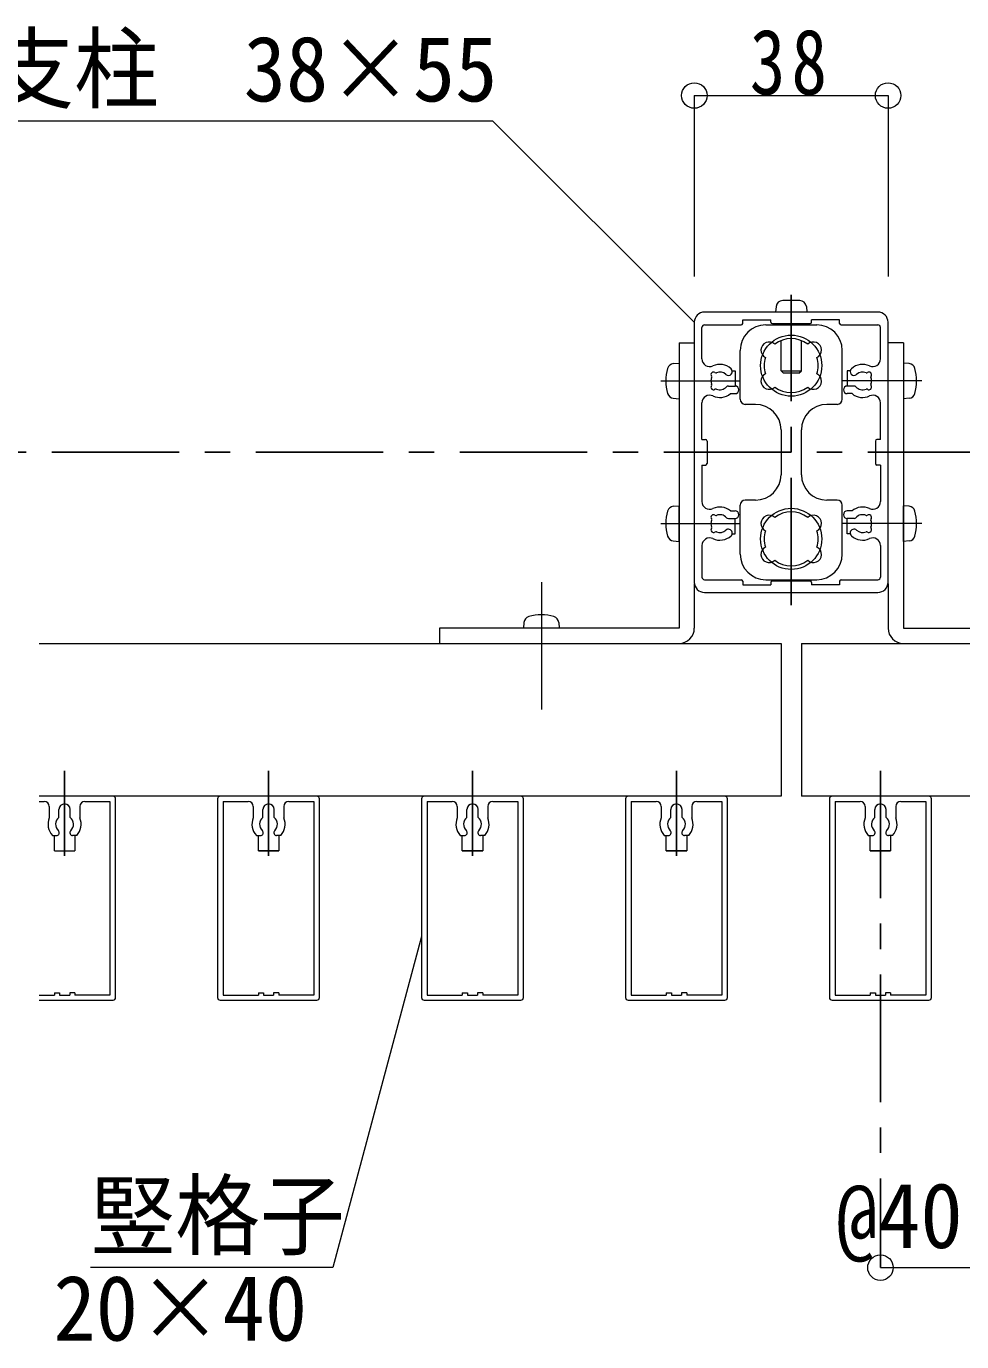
# Model space of a CAD drawing. Units: millimetres at full size, sheet at 1:5; details may follow other scales. Extents: x -1050 to 1050, y -742 to 742.
# Drawn here: x 398 to 581.4, y -426.3 to -168.2 of the extents above; entities that cross this region are included whole.
import ezdxf
from ezdxf.enums import TextEntityAlignment as Align

# ---------------------------------------------------------------- set-up
doc = ezdxf.new("R2010")
doc.units = ezdxf.units.MM
doc.header["$LTSCALE"] = 5
doc.linetypes.add('CHAIN1', pattern=[8, 5, -1, 1, -1])
doc.layers.add('0-0_通り芯', color=7, linetype='CHAIN1')
for name, color, linetype, lineweight in [('0-3_寸法', 54, 'Continuous', 20), ('0-4_手摺部材', 92, 'Continuous', 20), ('0-5_手すり子', 12, 'Continuous', 20), ('0-9_文字', 3, 'Continuous', 20), ('0-A_支柱', 6, 'Continuous', 20), ('0-B_足元', 4, 'Continuous', 20)]:
    doc.layers.add(name, color=color, linetype=linetype, lineweight=lineweight)
doc.styles.add('ＭＳ ゴシック', font='')
doc.styles.get('ＭＳ ゴシック').set_extended_font_data('MS Gothic')

# ---------------------------------------------------------------- blocks, each defined once
blk = doc.blocks.new('dimension_origin')
at = {"color": 0, "linetype": 'Continuous', "lineweight": -2}
blk.add_circle((0, 0), 1.25, dxfattribs=at)

msp = doc.modelspace()

# ---------------------------------------------------------------- linework, layer by layer
at = {"layer": '0-0_通り芯'}
for p, q in [((548.02, -281.793), (548.02, -220.883)), ((908.02, -251.793), (-189.48, -251.793)), ((405.52, -314.293), (405.52, -330.993)), ((405.52, -314.293), (405.52, -330.993)), ((445.52, -314.293), (445.52, -330.993)), ((445.52, -314.293), (445.52, -330.993)), ((485.52, -314.293), (485.52, -330.993)), ((485.52, -314.293), (485.52, -330.993)), ((525.52, -314.293), (525.52, -330.993)), ((525.52, -314.293), (525.52, -330.993)), ((565.52, -314.293), (565.52, -330.993)), ((565.52, -314.293), (565.52, -330.993)), ((565.52, -314.293), (565.52, -411.793))]:
    msp.add_line(p, q, dxfattribs=at)
at = {"layer": '0-3_寸法'}
for p, q in [((529.02, -181.793), (529.02, -217.293)), ((529.02, -181.793), (567.02, -181.793)), ((567.02, -181.793), (567.02, -217.293)), ((565.52, -411.793), (605.52, -411.793))]:
    msp.add_line(p, q, dxfattribs=at)
at = {"layer": '0-4_手摺部材'}
for p, q in [((526.02, -230.293), (529.02, -230.293)), ((526.02, -230.293), (526.02, -286.293)), ((570.02, -230.293), (567.02, -230.293)), ((570.02, -230.293), (570.02, -286.293)), ((524.901, -234.391), (526.02, -234.293)), ((526.02, -234.293), (526.02, -241.293)), ((571.139, -234.391), (570.02, -234.293)), ((570.02, -234.293), (570.02, -241.293)), ((524.901, -241.195), (526.02, -241.293)), ((571.139, -241.195), (570.02, -241.293)), ((524.901, -262.391), (526.02, -262.293)), ((526.02, -269.293), (526.02, -262.293)), ((571.139, -262.391), (570.02, -262.293)), ((570.02, -269.293), (570.02, -262.293)), ((524.901, -269.195), (526.02, -269.293)), ((571.139, -269.195), (570.02, -269.293)), ((529.02, -277.532), (529.02, -286.293)), ((567.02, -277.532), (567.02, -286.293)), ((479.02, -286.293), (479.02, -289.293)), ((526.02, -286.293), (479.02, -286.293)), ((495.618, -285.174), (495.52, -286.293)), ((502.52, -286.293), (495.52, -286.293)), ((502.422, -285.174), (502.52, -286.293)), ((570.02, -286.293), (617.02, -286.293)), ((400.52, -289.293), (546.02, -289.293)), ((546.02, -289.293), (546.02, -319.293)), ((550.02, -289.293), (550.02, -319.293)), ((550.02, -289.293), (695.52, -289.293)), ((546.02, -319.293), (400.52, -319.293)), ((695.52, -319.293), (550.02, -319.293)), ((403.52, -329.993), (403.52, -326.993)), ((407.52, -326.993), (407.52, -329.993)), ((447.52, -326.993), (447.52, -329.993)), ((483.52, -329.993), (483.52, -326.993)), ((487.52, -326.993), (487.52, -329.993)), ((523.52, -329.993), (523.52, -326.993)), ((527.52, -326.993), (527.52, -329.993)), ((563.52, -329.993), (563.52, -326.993)), ((567.52, -326.993), (567.52, -329.993)), ((403.52, -329.993), (407.52, -329.993)), ((443.52, -329.993), (447.52, -329.993))]:
    msp.add_line(p, q, dxfattribs=at)
at = {"layer": '0-4_手摺部材', "linetype": 'CHAIN1'}
for p, q in [((522.42, -237.793), (538.02, -237.793)), ((573.62, -237.793), (558.02, -237.793)), ((522.42, -265.793), (538.02, -265.793)), ((573.62, -265.793), (558.02, -265.793)), ((499.02, -277.278), (499.02, -303.293))]:
    msp.add_line(p, q, dxfattribs=at)
at = {"layer": '0-4_手摺部材'}
for points in [[(536.444, -235.793), (537.02, -235.793), (537.02, -238.793)], [(559.597, -235.793), (559.02, -235.793), (559.02, -238.793)], [(536.444, -267.793), (537.02, -267.793), (537.02, -264.793)], [(559.597, -267.793), (559.02, -267.793), (559.02, -264.793)], [(447.52, -329.993), (443.52, -329.993), (443.52, -326.993)], [(483.52, -329.993), (487.52, -329.993), (483.52, -329.993)], [(523.52, -329.993), (527.52, -329.993), (523.52, -329.993)], [(563.52, -329.993), (567.52, -329.993), (563.52, -329.993)]]:
    msp.add_lwpolyline(points, dxfattribs=at)
for centre, radius, start, end in [((525.014, -235.686), 1.3, 95, 164.11915), ((571.026, -235.686), 1.3, 15.88085, 85), ((532.42, -237.793), 9, 164.11915, 195.88085), ((563.62, -237.793), 9, 344.11915, 15.88085), ((525.014, -239.9), 1.3, 195.88085, 265), ((571.026, -239.9), 1.3, 275, 344.11915), ((525.014, -263.686), 1.3, 95, 164.11915), ((571.026, -263.686), 1.3, 15.88085, 85), ((532.42, -265.793), 9, 164.11915, 195.88085), ((563.62, -265.793), 9, 344.11915, 15.88085), ((525.014, -267.9), 1.3, 195.88085, 265), ((571.026, -267.9), 1.3, 275, 344.11915), ((499.02, -292.693), 9, 74.11915, 105.88085), ((496.913, -285.287), 1.3, 105.88085, 175), ((501.127, -285.287), 1.3, 5, 74.11915), ((526.02, -286.293), 3, 270, 360), ((570.02, -286.293), 3, 180, 270)]:
    msp.add_arc(centre, radius, start, end, dxfattribs=at)
at = {"layer": '0-5_手すり子'}
for p, q in [((415.02, -319.293), (400.52, -319.293)), ((415.52, -358.793), (415.52, -319.793)), ((435.52, -319.793), (435.52, -358.793)), ((455.02, -319.293), (436.02, -319.293)), ((455.52, -358.793), (455.52, -319.793)), ((475.52, -319.793), (475.52, -358.793)), ((495.02, -319.293), (476.02, -319.293)), ((495.52, -358.793), (495.52, -319.793)), ((515.52, -319.793), (515.52, -358.793)), ((535.02, -319.293), (516.02, -319.293)), ((535.52, -358.793), (535.52, -319.793)), ((555.52, -319.793), (555.52, -358.793)), ((575.02, -319.293), (556.02, -319.293)), ((575.52, -358.793), (575.52, -319.793)), ((400.52, -320.293), (401.52, -320.293)), ((402.52, -321.293), (402.52, -323.543)), ((404.42, -323.432), (404.42, -321.893)), ((406.62, -323.432), (406.62, -321.893)), ((408.52, -321.293), (408.52, -323.543)), ((409.52, -320.293), (414.42, -320.293)), ((414.42, -320.293), (414.42, -358.293)), ((436.62, -320.293), (441.52, -320.293)), ((442.52, -321.293), (442.52, -323.543)), ((444.42, -323.432), (444.42, -321.893)), ((446.62, -323.432), (446.62, -321.893)), ((448.52, -321.293), (448.52, -323.543)), ((449.52, -320.293), (454.42, -320.293)), ((454.42, -320.293), (454.42, -358.293)), ((476.62, -320.293), (481.52, -320.293)), ((482.52, -321.293), (482.52, -323.543)), ((484.42, -323.432), (484.42, -321.893)), ((486.62, -323.432), (486.62, -321.893)), ((488.52, -321.293), (488.52, -323.543)), ((489.52, -320.293), (494.42, -320.293)), ((494.42, -320.293), (494.42, -358.293)), ((516.62, -320.293), (521.52, -320.293)), ((522.52, -321.293), (522.52, -323.543)), ((524.42, -323.432), (524.42, -321.893)), ((526.62, -323.432), (526.62, -321.893)), ((528.52, -321.293), (528.52, -323.543)), ((529.52, -320.293), (534.42, -320.293)), ((534.42, -320.293), (534.42, -358.293)), ((556.62, -320.293), (561.52, -320.293)), ((562.52, -321.293), (562.52, -323.543)), ((564.42, -323.432), (564.42, -321.893)), ((566.62, -323.432), (566.62, -321.893)), ((568.52, -321.293), (568.52, -323.543)), ((569.52, -320.293), (574.42, -320.293)), ((574.42, -320.293), (574.42, -358.293)), ((403.128, -326.993), (403.937, -326.993)), ((407.912, -326.993), (407.103, -326.993)), ((443.128, -326.993), (443.937, -326.993)), ((447.912, -326.993), (447.103, -326.993)), ((483.128, -326.993), (483.937, -326.993)), ((487.912, -326.993), (487.103, -326.993)), ((523.128, -326.993), (523.937, -326.993)), ((527.912, -326.993), (527.103, -326.993)), ((563.128, -326.993), (563.937, -326.993)), ((567.912, -326.993), (567.103, -326.993)), ((400.52, -358.293), (403.52, -358.293)), ((403.52, -357.893), (403.52, -358.293)), ((404.52, -358.293), (406.52, -358.293)), ((407.52, -357.893), (407.52, -358.293)), ((414.42, -358.293), (407.52, -358.293)), ((443.52, -357.893), (443.52, -358.293)), ((444.52, -358.293), (446.52, -358.293)), ((447.52, -357.893), (447.52, -358.293)), ((454.42, -358.293), (447.52, -358.293)), ((483.52, -357.893), (483.52, -358.293)), ((484.52, -358.293), (486.52, -358.293)), ((487.52, -357.893), (487.52, -358.293)), ((494.42, -358.293), (487.52, -358.293)), ((523.52, -357.893), (523.52, -358.293)), ((524.52, -358.293), (526.52, -358.293)), ((527.52, -357.893), (527.52, -358.293)), ((534.42, -358.293), (527.52, -358.293)), ((563.52, -357.893), (563.52, -358.293)), ((564.52, -358.293), (566.52, -358.293)), ((567.52, -357.893), (567.52, -358.293)), ((574.42, -358.293), (567.52, -358.293)), ((400.52, -359.293), (415.02, -359.293)), ((436.02, -359.293), (455.02, -359.293)), ((476.02, -359.293), (495.02, -359.293)), ((516.02, -359.293), (535.02, -359.293)), ((556.02, -359.293), (575.02, -359.293))]:
    msp.add_line(p, q, dxfattribs=at)
for points in [[(436.62, -320.293), (436.62, -358.293), (443.52, -358.293)], [(476.62, -320.293), (476.62, -358.293), (483.52, -358.293)], [(516.62, -320.293), (516.62, -358.293), (523.52, -358.293)], [(556.62, -320.293), (556.62, -358.293), (563.52, -358.293)], [(403.52, -357.893), (404.52, -357.893), (404.52, -358.293)], [(407.52, -357.893), (406.52, -357.893), (406.52, -358.293)], [(443.52, -357.893), (444.52, -357.893), (444.52, -358.293)], [(447.52, -357.893), (446.52, -357.893), (446.52, -358.293)], [(483.52, -357.893), (484.52, -357.893), (484.52, -358.293)], [(487.52, -357.893), (486.52, -357.893), (486.52, -358.293)], [(523.52, -357.893), (524.52, -357.893), (524.52, -358.293)], [(527.52, -357.893), (526.52, -357.893), (526.52, -358.293)], [(563.52, -357.893), (564.52, -357.893), (564.52, -358.293)], [(567.52, -357.893), (566.52, -357.893), (566.52, -358.293)]]:
    msp.add_lwpolyline(points, dxfattribs=at)
for centre, radius, start, end in [((415.02, -319.793), 0.5, 0, 90), ((436.02, -319.793), 0.5, 90, 180), ((455.02, -319.793), 0.5, 0, 90), ((476.02, -319.793), 0.5, 90, 180), ((495.02, -319.793), 0.5, 0, 90), ((516.02, -319.793), 0.5, 90, 180), ((535.02, -319.793), 0.5, 0, 90), ((556.02, -319.793), 0.5, 90, 180), ((575.02, -319.793), 0.5, 0, 90), ((401.52, -321.293), 1, 0, 90), ((405.52, -321.893), 1.1, 0, 180), ((409.52, -321.293), 1, 90, 180), ((441.52, -321.293), 1, 0, 90), ((445.52, -321.893), 1.1, 0, 180), ((449.52, -321.293), 1, 90, 180), ((481.52, -321.293), 1, 0, 90), ((485.52, -321.893), 1.1, 0, 180), ((489.52, -321.293), 1, 90, 180), ((521.52, -321.293), 1, 0, 90), ((525.52, -321.893), 1.1, 0, 180), ((529.52, -321.293), 1, 90, 180), ((561.52, -321.293), 1, 0, 90), ((565.52, -321.893), 1.1, 0, 180), ((569.52, -321.293), 1, 90, 180), ((405.52, -324.793), 3.25, 157.38014, 222.60367), ((405.52, -324.793), 1.75, 128.9448, 226.31533), ((405.52, -324.793), 1.75, 313.68467, 51.0552), ((405.52, -324.793), 3.25, 317.39633, 22.61986), ((445.52, -324.793), 3.25, 157.38014, 222.60367), ((445.52, -324.793), 1.75, 128.9448, 226.31533), ((445.52, -324.793), 1.75, 313.68467, 51.0552), ((445.52, -324.793), 3.25, 317.39633, 22.61986), ((485.52, -324.793), 3.25, 157.38014, 222.60367), ((485.52, -324.793), 1.75, 128.9448, 226.31533), ((485.52, -324.793), 1.75, 313.68467, 51.0552), ((485.52, -324.793), 3.25, 317.39633, 22.61986), ((525.52, -324.793), 3.25, 157.38014, 222.60367), ((525.52, -324.793), 1.75, 128.9448, 226.31533), ((525.52, -324.793), 1.75, 313.68467, 51.0552), ((525.52, -324.793), 3.25, 317.39633, 22.61986), ((565.52, -324.793), 3.25, 157.38014, 222.60367), ((565.52, -324.793), 1.75, 128.9448, 226.31533), ((565.52, -324.793), 1.75, 313.68467, 51.0552), ((565.52, -324.793), 3.25, 317.39633, 22.61986), ((403.937, -326.451), 0.542, 270, 46.31533), ((407.103, -326.451), 0.542, 133.68467, 270), ((443.937, -326.451), 0.542, 270, 46.31533), ((447.103, -326.451), 0.542, 133.68467, 270), ((483.937, -326.451), 0.542, 270, 46.31533), ((487.103, -326.451), 0.542, 133.68467, 270), ((523.937, -326.451), 0.542, 270, 46.31533), ((527.103, -326.451), 0.542, 133.68467, 270), ((563.937, -326.451), 0.542, 270, 46.31533), ((567.103, -326.451), 0.542, 133.68467, 270), ((415.02, -358.793), 0.5, 270, 360), ((436.02, -358.793), 0.5, 180, 270), ((455.02, -358.793), 0.5, 270, 360), ((476.02, -358.793), 0.5, 180, 270), ((495.02, -358.793), 0.5, 270, 360), ((516.02, -358.793), 0.5, 180, 270), ((535.02, -358.793), 0.5, 270, 360), ((556.02, -358.793), 0.5, 180, 270), ((575.02, -358.793), 0.5, 270, 360)]:
    msp.add_arc(centre, radius, start, end, dxfattribs=at)
at = {"layer": '0-9_文字'}
for points in [[(529.02, -226.293), (489.52, -186.793), (390.77, -186.793)], [(475.52, -346.793), (458.103, -411.793), (410.603, -411.793)]]:
    msp.add_lwpolyline(points, dxfattribs=at)
at = {"layer": '0-A_支柱'}
for p, q in [((565.02, -224.293), (531.02, -224.293)), ((545.052, -223.216), (544.958, -224.293)), ((549.681, -222.018), (546.359, -222.018)), ((550.988, -223.216), (551.083, -224.293)), ((529.02, -226.293), (529.02, -277.293)), ((531.02, -226.793), (538.22, -226.793)), ((544.02, -226.243), (544.02, -225.793)), ((544.32, -226.543), (551.72, -226.543)), ((546.02, -226.793), (546.02, -226.543)), ((550.02, -226.793), (550.02, -226.543)), ((552.02, -226.243), (552.02, -225.793)), ((557.52, -225.793), (552.02, -225.793)), ((557.52, -226.493), (557.52, -225.793)), ((557.82, -226.793), (565.02, -226.793)), ((567.02, -277.293), (567.02, -226.293)), ((530.52, -233.485), (530.52, -227.293)), ((565.52, -233.485), (565.52, -227.293)), ((546.02, -235.793), (546.02, -229.885)), ((550.02, -235.793), (550.02, -229.885)), ((546.02, -235.793), (550.02, -235.793)), ((546.02, -235.793), (550.02, -235.793)), ((549.52, -236.293), (550.02, -235.793)), ((535.697, -238.793), (537.02, -238.793)), ((560.343, -238.793), (559.02, -238.793)), ((530.52, -249.293), (530.52, -242.101)), ((536.097, -240.293), (537.02, -240.293)), ((559.943, -240.293), (559.02, -240.293)), ((565.52, -249.293), (565.52, -242.101)), ((530.52, -249.293), (531.22, -249.293)), ((531.52, -249.593), (531.52, -253.993)), ((564.52, -249.593), (564.52, -253.993)), ((565.52, -249.293), (564.82, -249.293)), ((530.52, -254.293), (530.52, -261.485)), ((530.52, -254.293), (531.22, -254.293)), ((565.52, -254.293), (564.82, -254.293)), ((565.52, -254.293), (565.52, -261.485)), ((535.697, -264.793), (537.02, -264.793)), ((536.097, -263.293), (537.02, -263.293)), ((559.943, -263.293), (559.02, -263.293)), ((560.343, -264.793), (559.02, -264.793)), ((530.52, -270.101), (530.52, -276.293)), ((565.52, -270.101), (565.52, -276.293)), ((531.02, -276.793), (538.22, -276.793)), ((544.02, -277.343), (544.02, -277.793)), ((544.32, -277.043), (551.72, -277.043)), ((552.02, -277.343), (552.02, -277.793)), ((557.52, -277.793), (552.02, -277.793)), ((557.52, -277.093), (557.52, -277.793)), ((557.82, -276.793), (565.02, -276.793)), ((531.02, -279.293), (565.02, -279.293))]:
    msp.add_line(p, q, dxfattribs=at)
for points in [[(538.52, -226.493), (538.52, -225.793), (544.02, -225.793)], [(549.52, -236.293), (546.52, -236.293), (546.02, -235.793)], [(538.52, -277.093), (538.52, -277.793), (544.02, -277.793)]]:
    msp.add_lwpolyline(points, dxfattribs=at)
for centre, radius, start, end in [((531.02, -226.293), 2, 90, 180), ((546.359, -223.331), 1.312, 90, 175), ((549.681, -223.331), 1.312, 5, 90), ((565.02, -226.293), 2, 0, 90), ((531.02, -227.293), 0.5, 90, 180), ((538.22, -226.493), 0.3, 270, 360), ((544.32, -226.243), 0.3, 180, 270), ((551.72, -226.243), 0.3, 270, 360), ((557.82, -226.493), 0.3, 180, 270), ((565.02, -227.293), 0.5, 0, 90), ((532.02, -233.485), 1.5, 180, 294.90106), ((534.02, -237.793), 3.25, 47.4576, 114.90106), ((562.02, -237.793), 3.25, 65.09894, 132.5424), ((564.02, -233.485), 1.5, 245.09894, 360), ((534.02, -237.793), 1.75, 157.5799, 202.4201), ((532.783, -236.555), 0.5, 55.28656, 214.71344), ((532.125, -237.011), 0.3, 337.5799, 34.71344), ((533.238, -235.898), 0.3, 235.28656, 292.4201), ((534.02, -237.793), 1.75, 47.4576, 112.4201), ((535.71, -235.951), 0.75, 227.4576, 47.4576), ((560.33, -235.951), 0.75, 132.5424, 312.5424), ((562.02, -237.793), 1.75, 67.5799, 132.5424), ((562.802, -235.898), 0.3, 247.5799, 304.71344), ((563.257, -236.555), 0.5, 325.28656, 124.71344), ((563.915, -237.011), 0.3, 145.28656, 202.4201), ((562.02, -237.793), 1.75, 337.5799, 22.4201), ((532.783, -239.03), 0.5, 145.28656, 304.71344), ((532.125, -238.575), 0.3, 325.28656, 22.4201), ((533.238, -239.688), 0.3, 67.5799, 124.71344), ((534.02, -237.793), 1.75, 247.5799, 318.18969), ((535.697, -239.293), 0.5, 90, 138.18969), ((537.02, -239.543), 0.75, 270, 90), ((559.02, -239.543), 0.75, 90, 270), ((560.343, -239.293), 0.5, 41.81031, 90), ((562.02, -237.793), 1.75, 221.81031, 292.4201), ((562.802, -239.688), 0.3, 55.28656, 112.4201), ((563.257, -239.03), 0.5, 235.28656, 34.71344), ((563.915, -238.575), 0.3, 157.5799, 214.71344), ((532.02, -242.101), 1.5, 65.09894, 180), ((534.02, -237.793), 3.25, 245.09894, 309.71514), ((562.02, -237.793), 3.25, 230.28486, 294.90106), ((564.02, -242.101), 1.5, 0, 114.90106), ((531.22, -249.593), 0.3, 0, 90), ((564.82, -249.593), 0.3, 90, 180), ((531.22, -253.993), 0.3, 270, 360), ((564.82, -253.993), 0.3, 180, 270), ((532.02, -261.485), 1.5, 180, 294.90106), ((534.02, -265.793), 3.25, 50.28486, 114.90106), ((562.02, -265.793), 3.25, 65.09894, 129.71514), ((564.02, -261.485), 1.5, 245.09894, 360), ((534.02, -265.793), 1.75, 157.5799, 202.4201), ((532.783, -264.555), 0.5, 55.28656, 214.71344), ((532.125, -265.011), 0.3, 337.5799, 34.71344), ((533.238, -263.898), 0.3, 235.28656, 292.4201), ((534.02, -265.793), 1.75, 41.81031, 112.4201), ((535.697, -264.293), 0.5, 221.81031, 270), ((537.02, -264.043), 0.75, 270, 90), ((559.02, -264.043), 0.75, 90, 270), ((560.343, -264.293), 0.5, 270, 318.18969), ((562.02, -265.793), 1.75, 67.5799, 138.18969), ((562.802, -263.898), 0.3, 247.5799, 304.71344), ((563.257, -264.555), 0.5, 325.28656, 124.71344), ((563.915, -265.011), 0.3, 145.28656, 202.4201), ((562.02, -265.793), 1.75, 337.5799, 22.4201), ((532.783, -267.03), 0.5, 145.28656, 304.71344), ((532.125, -266.575), 0.3, 325.28656, 22.4201), ((534.02, -265.793), 3.25, 245.09894, 312.5424), ((533.238, -267.688), 0.3, 67.5799, 124.71344), ((534.02, -265.793), 1.75, 247.5799, 312.5424), ((535.71, -267.635), 0.75, 312.5424, 132.5424), ((560.33, -267.635), 0.75, 47.4576, 227.4576), ((562.02, -265.793), 3.25, 227.4576, 294.90106), ((562.02, -265.793), 1.75, 227.4576, 292.4201), ((562.802, -267.688), 0.3, 55.28656, 112.4201), ((563.257, -267.03), 0.5, 235.28656, 34.71344), ((563.915, -266.575), 0.3, 157.5799, 214.71344), ((532.02, -270.101), 1.5, 65.09894, 180), ((564.02, -270.101), 1.5, 0, 114.90106), ((531.02, -277.293), 2, 180, 270), ((531.02, -276.293), 0.5, 180, 270), ((538.22, -277.093), 0.3, 0, 90), ((544.32, -277.343), 0.3, 90, 180), ((551.72, -277.343), 0.3, 0, 90), ((557.82, -277.093), 0.3, 90, 180), ((565.02, -276.293), 0.5, 270, 360), ((565.02, -277.293), 2, 270, 360)]:
    msp.add_arc(centre, radius, start, end, dxfattribs=at)
at = {"layer": '0-B_足元'}
for p, q in [((543.02, -226.793), (553.02, -226.793)), ((538.02, -241.393), (538.02, -231.793)), ((558.02, -241.393), (558.02, -231.793)), ((541.02, -242.393), (539.02, -242.393)), ((557.02, -242.393), (555.02, -242.393)), ((546.02, -247.393), (546.02, -256.193)), ((550.02, -256.193), (550.02, -247.393)), ((538.02, -271.793), (538.02, -262.193)), ((541.02, -261.193), (539.02, -261.193)), ((557.02, -261.193), (555.02, -261.193)), ((558.02, -271.793), (558.02, -262.193)), ((543.02, -276.793), (553.02, -276.793))]:
    msp.add_line(p, q, dxfattribs=at)
for centre in [(548.02, -234.793), (548.02, -268.793)]:
    msp.add_circle(centre, 6, dxfattribs=at)
for centre, radius, start, end in [((543.02, -231.793), 5, 90, 180), ((553.02, -231.793), 5, 0, 90), ((548.02, -234.793), 5.3, 52.36321, 127.63679), ((543.679, -231.753), 1.6, 46.31839, 243.6816), ((552.362, -231.753), 1.6, 296.3184, 133.68161), ((548.02, -234.793), 5.3, 162.3632, 197.6368), ((548.02, -234.793), 5.3, 342.3632, 17.6368), ((543.679, -237.833), 1.6, 116.3184, 313.68161), ((552.362, -237.833), 1.6, 226.31839, 63.6816), ((548.02, -234.793), 5.3, 232.3632, 307.6368), ((539.02, -241.393), 1, 180, 270), ((541.02, -247.393), 5, 0, 90), ((555.02, -247.393), 5, 90, 180), ((557.02, -241.393), 1, 270, 360), ((541.02, -256.193), 5, 270, 360), ((555.02, -256.193), 5, 180, 270), ((539.02, -262.193), 1, 90, 180), ((557.02, -262.193), 1, 0, 90), ((543.679, -265.753), 1.6, 46.31839, 243.6816), ((548.02, -268.793), 5.3, 52.36321, 127.63679), ((552.362, -265.753), 1.6, 296.3184, 133.68161), ((548.02, -268.793), 5.3, 162.3632, 197.6368), ((548.02, -268.793), 5.3, 342.3632, 17.6368), ((543.679, -271.833), 1.6, 116.3184, 313.68161), ((552.362, -271.833), 1.6, 226.31839, 63.6816), ((543.02, -271.793), 5, 180, 270), ((548.02, -268.793), 5.3, 232.3632, 307.6368), ((553.02, -271.793), 5, 270, 360)]:
    msp.add_arc(centre, radius, start, end, dxfattribs=at)

# ---------------------------------------------------------------- block references
at = {"layer": '0-3_寸法', "xscale": 2, "yscale": 2, "rotation": 180}
for p in [(529.02, -181.793), (565.52, -411.793)]:
    msp.add_blockref('dimension_origin', p, dxfattribs=at)
at = {"layer": '0-3_寸法', "xscale": 2, "yscale": 2}
msp.add_blockref('dimension_origin', (567.02, -181.793), dxfattribs=at)

# ---------------------------------------------------------------- texts
at = {"layer": '0-3_寸法', "style": 'ＭＳ ゴシック', "width": 0.95}
msp.add_text('@40\u3000\u3000', height=12.83, dxfattribs=at).set_placement((556.77, -411.793), align=Align.BOTTOM_LEFT)
at = {"layer": '0-3_寸法', "insert": (539.895, -181.793), "char_height": 12.83, "attachment_point": 7, "style": 'ＭＳ ゴシック'}
msp.add_mtext('\\T1.17;\\W0.8;38', dxfattribs=at)
at = {"layer": '0-9_文字', "style": 'ＭＳ ゴシック', "width": 0.95}
for s, p in [('支柱\u300038×55', (390.77, -186.793)), ('竪格子', (410.603, -411.793)), ('20×40', (403.339, -429.96))]:
    msp.add_text(s, height=12.83, dxfattribs=at).set_placement(p, align=Align.BOTTOM_LEFT)

doc.saveas('drawing.dxf')
